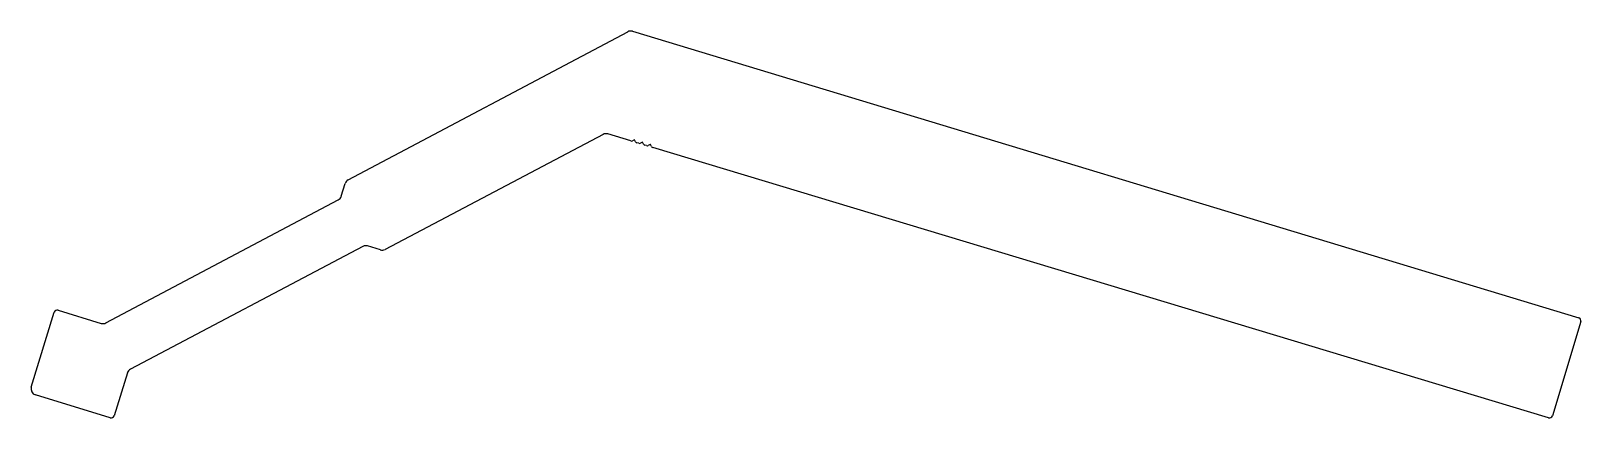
# Model space of a CAD drawing. Extents: x -94 to 97, y 1 to 49.
import ezdxf

# ---------------------------------------------------------------- set-up
doc = ezdxf.new("R2010")
doc.units = 0
doc.layers.add('PLATE', color=3, linetype='CONTINUOUS')

msp = doc.modelspace()

# ---------------------------------------------------------------- linework, layer by layer
at = {"layer": 'PLATE', "color": 7}
for p, q in [((-54.67, 30.69), (-20.35, 48.87)), ((-19.76, 48.93), (96.44, 13.75)), ((-23.39, 36.27), (-50.15, 22.14)), ((-19.96, 35.46), (-22.81, 36.32)), ((-19.52, 35.61), (-19.77, 35.48)), ((-19.38, 35.36), (-19.51, 35.61)), ((-18.99, 35.17), (-19.23, 35.24)), ((-18.55, 35.32), (-18.8, 35.19)), ((-18.41, 35.07), (-18.54, 35.32)), ((-18.03, 34.88), (-18.26, 34.95)), ((-17.59, 35.03), (-17.83, 34.9)), ((-17.44, 34.78), (-17.57, 35.03)), ((92.71, 1.45), (-17.29, 34.66)), ((-55.53, 28.68), (-55.05, 30.24)), ((-84.43, 13.11), (-55.9, 28.22)), ((-52.88, 22.51), (-81.43, 7.44)), ((-50.73, 22.08), (-52.29, 22.57)), ((-93.6, 5.24), (-90.78, 14.42)), ((-90.29, 14.68), (-85.02, 13.06)), ((96.69, 13.27), (93.19, 1.71)), ((-81.8, 6.98), (-83.42, 1.71)), ((-83.91, 1.45), (-93.09, 4.28))]:
    msp.add_line(p, q, dxfattribs=at)
for centre, radius, start, end in [((-19.98, 48.19), 0.771, 73.1557, 118.1557), ((-23.03, 35.58), 0.771, 73.2045, 117.8376), ((-19.89, 35.7), 0.253, 253.2045, 298.2045), ((-19.52, 35.61), 0.00809, 28.2045, 118.2045), ((-19.16, 35.48), 0.253, 208.2045, 253.2045), ((-18.92, 35.41), 0.253, 253.2045, 298.2045), ((-18.55, 35.31), 0.00809, 28.2045, 118.2045), ((-18.19, 35.19), 0.253, 208.2045, 253.2045), ((-17.95, 35.12), 0.253, 253.2045, 298.2045), ((-17.58, 35.02), 0.00809, 28.2045, 118.2045), ((-17.22, 34.9), 0.253, 208.2045, 253.2045), ((-54.31, 30.01), 0.771, 117.9057, 162.9057), ((-56.26, 28.9), 0.771, 297.9057, 342.9057), ((-52.52, 21.83), 0.771, 72.8376, 117.8376), ((-50.51, 22.82), 0.771, 252.8376, 297.8376), ((-90.41, 14.31), 0.385, 72.9057, 162.9057), ((96.32, 13.38), 0.385, 343.1557, 73.1557), ((-84.79, 13.79), 0.771, 252.9057, 297.9057), ((-81.07, 6.75), 0.771, 117.9057, 162.9057), ((-92.86, 5.01), 0.771, 162.9057, 252.9057), ((-83.79, 1.82), 0.385, 252.9057, 342.9057), ((92.83, 1.82), 0.385, 253.2045, 343.1557)]:
    msp.add_arc(centre, radius, start, end, dxfattribs=at)

doc.saveas('drawing.dxf')
